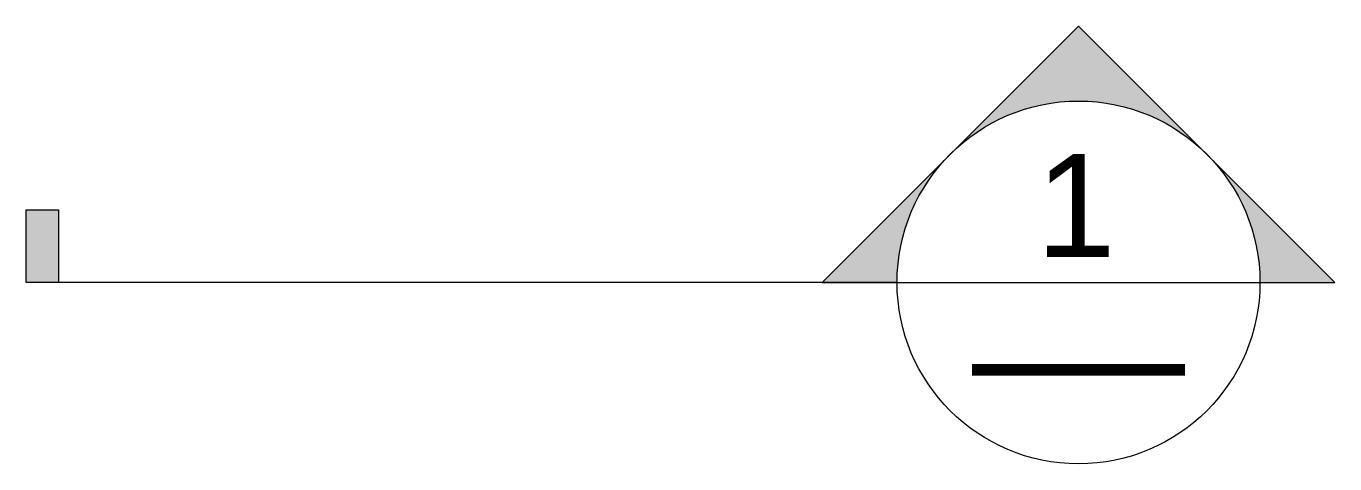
# Model space of a CAD drawing. Header units: millimetres. Extents: x -30.7 to 7.5, y -6.4 to 6.4.
import ezdxf
from ezdxf.enums import TextEntityAlignment as Align

# ---------------------------------------------------------------- set-up
doc = ezdxf.new("R2010")
doc.units = ezdxf.units.MM
doc.header["$LTSCALE"] = 1000
doc.styles.add('ar', font='arial.ttf')

msp = doc.modelspace()

# ---------------------------------------------------------------- hatches: boundary and pattern name
h = msp.add_hatch(color=50)
h.paths.add_polyline_path([(-7.475, -1.092), (-3.914, 2.469, 0.186664), (-5.292, -1.092)])
h.paths.add_polyline_path([(-3.561, 2.823), (0, 6.383), (3.561, 2.823, 0.186664), (0, 4.2, 0.186664)])
h.paths.add_polyline_path([(5.292, -1.092, 0.186664), (3.914, 2.469), (7.475, -1.092)])
msp.add_hatch(color=256).paths.add_polyline_path([(-30.692, 1.025), (-29.745, 1.025), (-29.745, -1.092), (-30.692, -1.092)])

# ---------------------------------------------------------------- linework, layer by layer
msp.add_line((-5.292, -1.092), (-30.692, -1.092))
at = {"color": 50}
msp.add_line((-5.292, -1.092), (5.292, -1.092), dxfattribs=at)
at = {"color": 150}
msp.add_lwpolyline([(5.292, -1.092), (7.475, -1.092), (0, 6.383), (-7.475, -1.092), (-5.292, -1.092)], dxfattribs=at)
msp.add_lwpolyline([(-30.692, 1.025), (-29.745, 1.025), (-29.745, -1.092), (-30.692, -1.092)], close=True)
msp.add_circle((0, -1.092), 5.292, dxfattribs=at)

# ---------------------------------------------------------------- texts
at = {"style": 'ar'}
for tag, text, width, p, p2 in [('1', '1', 3.255664, (-1.24, -0.346), (1.086, -0.346)), ('-', 'IE-01-01', 0.423572, (-4.236, -4.804), (4.236, -4.804))]:
    msp.add_attdef(tag, text=text, height=3, dxfattribs=dict(at, width=width)).set_placement(p, p2, align=Align.FIT)

doc.saveas('drawing.dxf')
